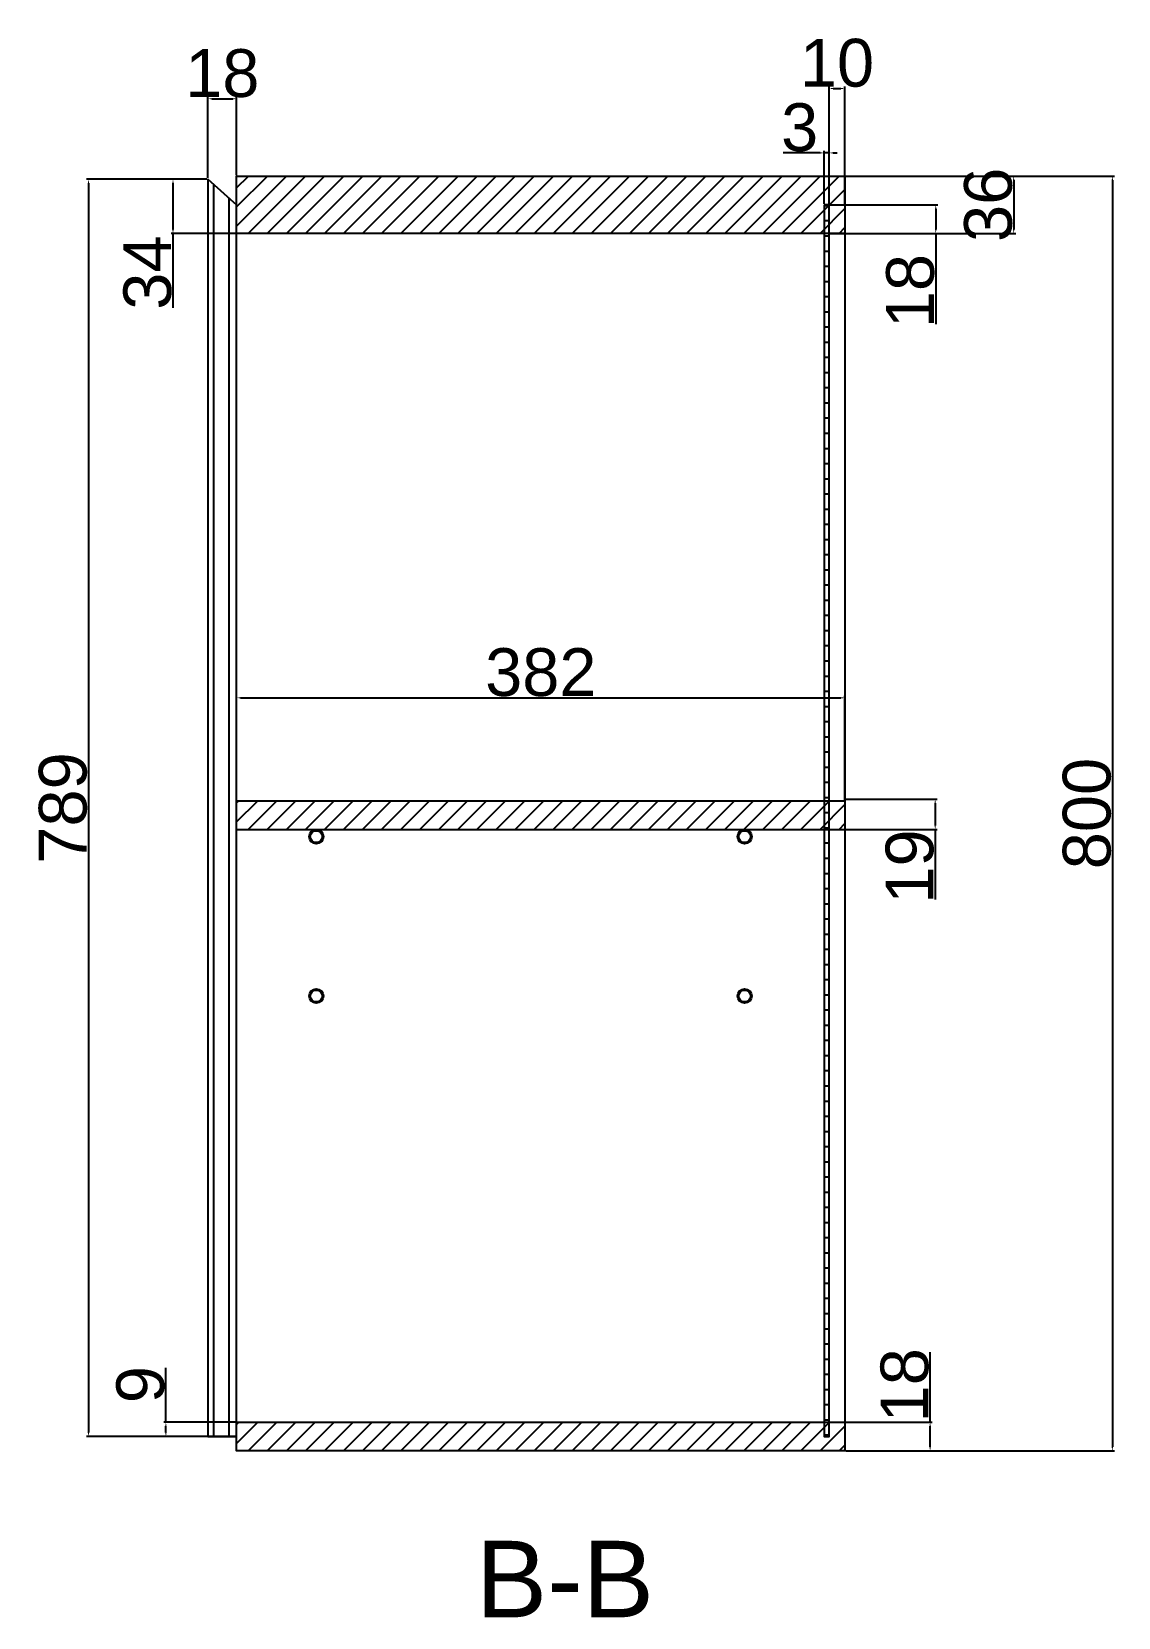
# Model space of a CAD drawing. Header units: millimetres. Extents: x -8279 to 76201, y -81 to 21625.
# Drawn here: x 7355 to 8037, y 19903 to 20898 of the extents above; entities that cross this region are included whole.
import ezdxf

# ---------------------------------------------------------------- set-up
doc = ezdxf.new("R2010")
doc.units = ezdxf.units.MM
doc.layers.add('剖面線', color=4, linetype='Continuous')
doc.layers.add('尺寸線', color=3, linetype='Continuous', lineweight=25)
doc.styles.get("Standard").update_dxf_attribs({"font": 'Arial.ttf'})
doc.dimstyles.new('ISO-25', dxfattribs={"dimtxt": 30, "dimasz": 2.5, "dimexe": 1.25, "dimexo": 0.625, "dimtad": 1, "dimtxsty": 'Standard', "dimcen": 2.5, "dimadec": 0, "dimazin": 0, "dimtfac": 1, "dimtmove": 0, "dimatfit": 3, "dimfxl": 1, "dimarcsym": 0})

# ---------------------------------------------------------------- blocks, each defined once
blk = doc.blocks.new('*D237')
at = {"color": 0, "lineweight": -2, "transparency": 16777216}
for p, q in [((7850.11, 20822.24), (7826.72, 20822.24)), ((7852.61, 20790.3), (7852.61, 20823.49)), ((7855.61, 20822.24), (7852.61, 20822.24)), ((7855.61, 20790.3), (7855.61, 20823.49)), ((7858.11, 20822.24), (7860.61, 20822.24))]:
    blk.add_line(p, q, dxfattribs=at)
at = {"color": 0, "transparency": 16777216}
for points in [[(7850.11, 20822.65), (7850.11, 20821.82), (7852.61, 20822.24)], [(7858.11, 20822.65), (7858.11, 20821.82), (7855.61, 20822.24)]]:
    blk.add_solid(points, dxfattribs=at)
at = {"layer": 'Defpoints', "color": 0, "transparency": 16777216}
for p in [(7855.61, 20822.24), (7852.61, 20789.67), (7855.61, 20789.67)]:
    blk.add_point(p, dxfattribs=at)
at = {"color": 0, "transparency": 16777216, "insert": (7837.16, 20838.19), "char_height": 30, "attachment_point": 5}
blk.add_mtext('3', dxfattribs=at)
blk = doc.blocks.new('*D238')
at = {"color": 0, "lineweight": -2, "transparency": 16777216}
for p, q in [((7855.61, 20790.3), (7855.61, 20863.92)), ((7858.11, 20862.67), (7863.11, 20862.67)), ((7865.61, 20790.3), (7865.61, 20863.92))]:
    blk.add_line(p, q, dxfattribs=at)
at = {"color": 0, "transparency": 16777216}
for points in [[(7858.11, 20863.09), (7858.11, 20862.26), (7855.61, 20862.67)], [(7863.11, 20863.09), (7863.11, 20862.26), (7865.61, 20862.67)]]:
    blk.add_solid(points, dxfattribs=at)
at = {"layer": 'Defpoints', "color": 0, "transparency": 16777216}
for p in [(7865.61, 20862.67), (7855.61, 20789.67), (7865.61, 20789.67)]:
    blk.add_point(p, dxfattribs=at)
at = {"color": 0, "transparency": 16777216, "insert": (7860.61, 20878.62), "char_height": 30, "attachment_point": 5}
blk.add_mtext('10', dxfattribs=at)
blk = doc.blocks.new('*D239')
at = {"color": 0, "lineweight": -2, "transparency": 16777216}
for p, q in [((7866.24, 20807.67), (7972.81, 20807.67)), ((7971.56, 20805.17), (7971.56, 20774.17)), ((7866.24, 20771.67), (7972.81, 20771.67))]:
    blk.add_line(p, q, dxfattribs=at)
at = {"color": 0, "transparency": 16777216}
for points in [[(7971.14, 20805.17), (7971.97, 20805.17), (7971.56, 20807.67)], [(7971.14, 20774.17), (7971.97, 20774.17), (7971.56, 20771.67)]]:
    blk.add_solid(points, dxfattribs=at)
at = {"layer": 'Defpoints', "color": 0, "transparency": 16777216}
for p in [(7865.61, 20807.67), (7865.61, 20771.67), (7971.56, 20771.67)]:
    blk.add_point(p, dxfattribs=at)
at = {"color": 0, "transparency": 16777216, "insert": (7955.61, 20789.67), "char_height": 30, "attachment_point": 5, "rotation": 90}
blk.add_mtext('36', dxfattribs=at)
blk = doc.blocks.new('*D240')
at = {"color": 0, "lineweight": -2, "transparency": 16777216}
for p, q in [((7856.24, 20789.67), (7923.86, 20789.67)), ((7922.61, 20787.17), (7922.61, 20774.17)), ((7856.24, 20771.67), (7923.86, 20771.67)), ((7922.61, 20771.67), (7922.61, 20714.8))]:
    blk.add_line(p, q, dxfattribs=at)
at = {"color": 0, "transparency": 16777216}
for points in [[(7922.2, 20787.17), (7923.03, 20787.17), (7922.61, 20789.67)], [(7922.2, 20774.17), (7923.03, 20774.17), (7922.61, 20771.67)]]:
    blk.add_solid(points, dxfattribs=at)
at = {"layer": 'Defpoints', "color": 0, "transparency": 16777216}
for p in [(7855.61, 20789.67), (7922.61, 20789.67), (7855.61, 20771.67)]:
    blk.add_point(p, dxfattribs=at)
at = {"color": 0, "transparency": 16777216, "insert": (7906.67, 20735.53), "char_height": 30, "attachment_point": 5, "rotation": 90}
blk.add_mtext('18', dxfattribs=at)
blk = doc.blocks.new('*D241')
at = {"color": 0, "lineweight": -2, "transparency": 16777216}
for p, q in [((7866.24, 20807.67), (8034.76, 20807.67)), ((8033.51, 20805.17), (8033.51, 20010.17)), ((7866.24, 20007.67), (8034.76, 20007.67))]:
    blk.add_line(p, q, dxfattribs=at)
at = {"color": 0, "transparency": 16777216}
for points in [[(8033.09, 20805.17), (8033.92, 20805.17), (8033.51, 20807.67)], [(8033.09, 20010.17), (8033.92, 20010.17), (8033.51, 20007.67)]]:
    blk.add_solid(points, dxfattribs=at)
at = {"layer": 'Defpoints', "color": 0, "transparency": 16777216}
for p in [(7865.61, 20807.67), (7865.61, 20007.67), (8033.51, 20007.67)]:
    blk.add_point(p, dxfattribs=at)
at = {"color": 0, "transparency": 16777216, "insert": (8017.57, 20407.67), "char_height": 30, "attachment_point": 5, "rotation": 90}
blk.add_mtext('800', dxfattribs=at)
blk = doc.blocks.new('*D209')
at = {"color": 0, "lineweight": -2, "transparency": 16777216}
for p, q in [((7465.61, 20806.3), (7465.61, 20857.45)), ((7468.11, 20856.2), (7481.11, 20856.2)), ((7483.61, 20808.3), (7483.61, 20857.45))]:
    blk.add_line(p, q, dxfattribs=at)
at = {"color": 0, "transparency": 16777216}
for points in [[(7468.11, 20856.62), (7468.11, 20855.79), (7465.61, 20856.2)], [(7481.11, 20856.62), (7481.11, 20855.79), (7483.61, 20856.2)]]:
    blk.add_solid(points, dxfattribs=at)
at = {"layer": 'Defpoints', "color": 0, "transparency": 16777216}
for p in [(7483.61, 20856.2), (7465.61, 20805.67), (7483.61, 20807.67)]:
    blk.add_point(p, dxfattribs=at)
at = {"color": 0, "transparency": 16777216, "insert": (7474.61, 20872.14), "char_height": 30, "attachment_point": 5}
blk.add_mtext('18', dxfattribs=at)
blk = doc.blocks.new('*D210')
at = {"color": 0, "lineweight": -2, "transparency": 16777216}
for p, q in [((7464.99, 20805.67), (7389.28, 20805.67)), ((7390.53, 20803.17), (7390.53, 20019.17)), ((7464.99, 20016.67), (7389.28, 20016.67))]:
    blk.add_line(p, q, dxfattribs=at)
at = {"color": 0, "transparency": 16777216}
for points in [[(7390.12, 20803.17), (7390.95, 20803.17), (7390.53, 20805.67)], [(7390.12, 20019.17), (7390.95, 20019.17), (7390.53, 20016.67)]]:
    blk.add_solid(points, dxfattribs=at)
at = {"layer": 'Defpoints', "color": 0, "transparency": 16777216}
for p in [(7465.61, 20805.67), (7390.53, 20016.67), (7465.61, 20016.67)]:
    blk.add_point(p, dxfattribs=at)
at = {"color": 0, "transparency": 16777216, "insert": (7374.59, 20411.17), "char_height": 30, "attachment_point": 5, "rotation": 90}
blk.add_mtext('789', dxfattribs=at)
blk = doc.blocks.new('*D211')
at = {"color": 0, "lineweight": -2, "transparency": 16777216}
for p, q in [((7483.61, 20416.3), (7483.61, 20481.52)), ((7486.11, 20480.27), (7863.11, 20480.27)), ((7865.61, 20416.3), (7865.61, 20481.52))]:
    blk.add_line(p, q, dxfattribs=at)
at = {"color": 0, "transparency": 16777216}
for points in [[(7486.11, 20480.69), (7486.11, 20479.86), (7483.61, 20480.27)], [(7863.11, 20480.69), (7863.11, 20479.86), (7865.61, 20480.27)]]:
    blk.add_solid(points, dxfattribs=at)
at = {"layer": 'Defpoints', "color": 0, "transparency": 16777216}
for p in [(7865.61, 20480.27), (7483.61, 20415.67), (7865.61, 20415.67)]:
    blk.add_point(p, dxfattribs=at)
at = {"color": 0, "transparency": 16777216, "insert": (7674.61, 20496.23), "char_height": 30, "attachment_point": 5}
blk.add_mtext('382', dxfattribs=at)
blk = doc.blocks.new('*D212')
at = {"color": 0, "lineweight": -2, "transparency": 16777216}
for p, q in [((7866.24, 20416.67), (7923.51, 20416.67)), ((7922.26, 20414.17), (7922.26, 20400.17)), ((7866.24, 20397.67), (7923.51, 20397.67)), ((7922.26, 20397.67), (7922.26, 20353.71))]:
    blk.add_line(p, q, dxfattribs=at)
at = {"color": 0, "transparency": 16777216}
for points in [[(7921.85, 20414.17), (7922.68, 20414.17), (7922.26, 20416.67)], [(7921.85, 20400.17), (7922.68, 20400.17), (7922.26, 20397.67)]]:
    blk.add_solid(points, dxfattribs=at)
at = {"layer": 'Defpoints', "color": 0, "transparency": 16777216}
for p in [(7865.61, 20416.67), (7865.61, 20397.67), (7922.26, 20397.67)]:
    blk.add_point(p, dxfattribs=at)
at = {"color": 0, "transparency": 16777216, "insert": (7906.32, 20374.44), "char_height": 30, "attachment_point": 5, "rotation": 90}
blk.add_mtext('19', dxfattribs=at)
blk = doc.blocks.new('*D213')
at = {"color": 0, "lineweight": -2, "transparency": 16777216}
for p, q in [((7919.08, 20025.67), (7919.08, 20069.64)), ((7866.24, 20025.67), (7920.33, 20025.67)), ((7919.08, 20010.17), (7919.08, 20023.17)), ((7866.24, 20007.67), (7920.33, 20007.67))]:
    blk.add_line(p, q, dxfattribs=at)
at = {"color": 0, "transparency": 16777216}
for points in [[(7918.66, 20023.17), (7919.5, 20023.17), (7919.08, 20025.67)], [(7918.66, 20010.17), (7919.5, 20010.17), (7919.08, 20007.67)]]:
    blk.add_solid(points, dxfattribs=at)
at = {"layer": 'Defpoints', "color": 0, "transparency": 16777216}
for p in [(7865.61, 20025.67), (7919.08, 20025.67), (7865.61, 20007.67)]:
    blk.add_point(p, dxfattribs=at)
at = {"color": 0, "transparency": 16777216, "insert": (7903.14, 20048.9), "char_height": 30, "attachment_point": 5, "rotation": 90}
blk.add_mtext('18', dxfattribs=at)
blk = doc.blocks.new('*D218')
at = {"color": 0, "lineweight": -2, "transparency": 16777216}
for p, q in [((7439.18, 20025.67), (7439.18, 20059.79)), ((7482.99, 20025.67), (7437.93, 20025.67)), ((7439.18, 20019.17), (7439.18, 20023.17)), ((7482.99, 20016.67), (7437.93, 20016.67))]:
    blk.add_line(p, q, dxfattribs=at)
at = {"color": 0, "transparency": 16777216}
for points in [[(7438.77, 20023.17), (7439.6, 20023.17), (7439.18, 20025.67)], [(7438.77, 20019.17), (7439.6, 20019.17), (7439.18, 20016.67)]]:
    blk.add_solid(points, dxfattribs=at)
at = {"layer": 'Defpoints', "color": 0, "transparency": 16777216}
for p in [(7439.18, 20025.67), (7483.61, 20025.67), (7483.61, 20016.67)]:
    blk.add_point(p, dxfattribs=at)
at = {"color": 0, "transparency": 16777216, "insert": (7423.24, 20049.3), "char_height": 30, "attachment_point": 5, "rotation": 90}
blk.add_mtext('9', dxfattribs=at)
blk = doc.blocks.new('*D219')
at = {"color": 0, "lineweight": -2, "transparency": 16777216}
for p, q in [((7464.99, 20805.67), (7442.39, 20805.67)), ((7443.64, 20803.17), (7443.64, 20774.17)), ((7482.99, 20771.67), (7442.39, 20771.67)), ((7443.64, 20771.67), (7443.64, 20725.09))]:
    blk.add_line(p, q, dxfattribs=at)
at = {"color": 0, "transparency": 16777216}
for points in [[(7443.22, 20803.17), (7444.06, 20803.17), (7443.64, 20805.67)], [(7443.22, 20774.17), (7444.06, 20774.17), (7443.64, 20771.67)]]:
    blk.add_solid(points, dxfattribs=at)
at = {"layer": 'Defpoints', "color": 0, "transparency": 16777216}
for p in [(7465.61, 20805.67), (7443.64, 20771.67), (7483.61, 20771.67)]:
    blk.add_point(p, dxfattribs=at)
at = {"color": 0, "transparency": 16777216, "insert": (7427.69, 20747.13), "char_height": 30, "attachment_point": 5, "rotation": 90}
blk.add_mtext('34', dxfattribs=at)

msp = doc.modelspace()

# ---------------------------------------------------------------- hatches: boundary and pattern name
at = {"layer": '剖面線'}
h = msp.add_hatch(dxfattribs=at)
h.set_pattern_fill('ANSI31', color=256, scale=3, angle=45)
h.set_pattern_definition([(90, (6269.219, 10577.472), (-9.525, 2e-15), [])])
h.paths.add_polyline_path([(7483.611, 20789.674), (7465.611, 20805.674), (7465.611, 20016.683), (7483.611, 20016.674)])
h = msp.add_hatch(dxfattribs=at)
h.set_pattern_fill('ANSI31', color=256, scale=67.708169)
h.set_pattern_definition([(45, (5460.696, 16503.246), (-5.984613, 5.984613), [])])
h.paths.add_polyline_path([(7865.611, 20807.674), (7483.611, 20807.674), (7483.611, 20771.674), (7865.611, 20771.674)])
h = msp.add_hatch(dxfattribs=at)
h.set_pattern_fill('ANSI31', color=256, scale=3, angle=135)
h.set_pattern_definition([(180, (6683.718, 10254.596), (-2e-15, -9.525), [])])
h.paths.add_polyline_path([(7855.611, 20789.674), (7852.611, 20789.674), (7852.611, 20016.674), (7855.611, 20016.674)])
h = msp.add_hatch(dxfattribs=at)
h.set_pattern_fill('ANSI31', color=256, scale=67.708169)
h.set_pattern_definition([(45, (5460.696, 16129.246), (-5.984613, 5.984613), [])])
h.paths.add_polyline_path([(7865.611, 20415.674), (7483.611, 20415.674), (7483.611, 20397.674), (7865.611, 20397.674)])
h = msp.add_hatch(dxfattribs=at)
h.set_pattern_fill('ANSI31', color=256, scale=67.708169)
h.set_pattern_definition([(45, (5460.696, 15739.246), (-5.984613, 5.984613), [])])
h.paths.add_polyline_path([(7865.611, 20025.674), (7483.612, 20025.674), (7483.612, 20007.674), (7865.611, 20007.674)])

# ---------------------------------------------------------------- linework, layer by layer
for p, q in [((7465.611, 20805.674), (7465.611, 20634.674)), ((7465.611, 20805.674), (7483.611, 20789.674)), ((7465.611, 20805.674), (7465.611, 20016.674)), ((7483.611, 20025.674), (7483.611, 20789.674)), ((7865.611, 20789.674), (7865.611, 20025.674)), ((7483.611, 20415.674), (7865.611, 20415.674)), ((7483.611, 20397.674), (7865.611, 20397.674)), ((7465.611, 20016.674), (7483.611, 20016.674))]:
    msp.add_line(p, q)
for points in [[(7865.611, 20771.674), (7483.611, 20771.674), (7483.611, 20807.674), (7865.611, 20807.674)], [(7483.611, 20025.674), (7865.611, 20025.674), (7865.611, 20007.674), (7483.611, 20007.674)]]:
    msp.add_lwpolyline(points, close=True)
at = {"color": 5}
msp.add_lwpolyline([(7852.611, 20789.674), (7852.611, 20016.674), (7855.611, 20016.674), (7855.611, 20789.674)], close=True, dxfattribs=at)
at = {"color": 1}
for centre, radius in [((7533.611, 20393.174), 4.5), ((7533.611, 20393.174), 3.75), ((7802.611, 20393.174), 4.5), ((7802.611, 20393.174), 3.75), ((7533.611, 20293.174), 4.5), ((7533.611, 20293.174), 3.75), ((7802.611, 20293.174), 4.5), ((7802.611, 20293.174), 3.75)]:
    msp.add_circle(centre, radius, dxfattribs=at)

# ---------------------------------------------------------------- texts
at = {"layer": '尺寸線', "insert": (7745.635, 19903.293), "char_height": 48, "attachment_point": 9}
msp.add_mtext_dynamic_manual_height_columns('B-B', width=27.53223, gutter_width=3, heights=[0], dxfattribs=at)

# ---------------------------------------------------------------- dimensions: what is measured, and where the dimension line sits
at = {"color": 3}
for base, p1, p2, picture, middle in [((7865.611, 20862.674), (7855.611, 20789.674), (7865.611, 20789.674), '*D238', (7860.611, 20862.674)), ((7483.611, 20856.202), (7465.611, 20805.674), (7483.611, 20807.674), '*D209', (7474.611, 20856.202)), ((7855.611, 20822.236), (7852.611, 20789.674), (7855.611, 20789.674), '*D237', (7837.164, 20822.236))]:
    dim = msp.add_linear_dim(base=base, p1=p1, p2=p2, dimstyle='ISO-25', dxfattribs=at)
    dim.commit()
    dim.dimension.update_dxf_attribs({"geometry": picture, "text_midpoint": middle, "dimtype": 160})
for base, p1, p2, picture, middle in [((7390.534, 20016.674), (7465.611, 20805.674), (7465.611, 20016.674), '*D210', (7390.534, 20411.174)), ((7971.558, 20771.674), (7865.611, 20807.674), (7865.611, 20771.674), '*D239', (7971.558, 20789.674)), ((7922.614, 20789.674), (7855.611, 20771.674), (7855.611, 20789.674), '*D240', (7922.614, 20735.529)), ((7439.184, 20025.674), (7483.611, 20016.674), (7483.611, 20025.674), '*D218', (7439.184, 20049.301))]:
    dim = msp.add_linear_dim(base=base, p1=p1, p2=p2, angle=90, dimstyle='ISO-25', dxfattribs=at)
    dim.commit()
    dim.dimension.update_dxf_attribs({"geometry": picture, "text_midpoint": middle, "dimtype": 160})
for base, p1, p2, picture, middle in [((7443.639, 20771.674), (7465.611, 20805.674), (7483.611, 20771.674), '*D219', (7427.687, 20747.134)), ((8033.508, 20007.674), (7865.611, 20807.674), (7865.611, 20007.674), '*D241', (8017.566, 20407.674)), ((7922.263, 20397.674), (7865.611, 20416.674), (7865.611, 20397.674), '*D212', (7906.321, 20374.443)), ((7919.081, 20025.674), (7865.611, 20007.674), (7865.611, 20025.674), '*D213', (7903.138, 20048.905))]:
    dim = msp.add_linear_dim(base=base, p1=p1, p2=p2, angle=90, dimstyle='ISO-25', dxfattribs=at)
    dim.commit()
    dim.dimension.update_dxf_attribs({"geometry": picture, "text_midpoint": middle})
dim = msp.add_linear_dim(base=(7865.611, 20480.273), p1=(7483.611, 20415.674), p2=(7865.611, 20415.674), dimstyle='ISO-25', dxfattribs=at)
dim.commit()
dim.dimension.update_dxf_attribs({"geometry": '*D211', "text_midpoint": (7674.611, 20496.226)})

doc.saveas('drawing.dxf')
